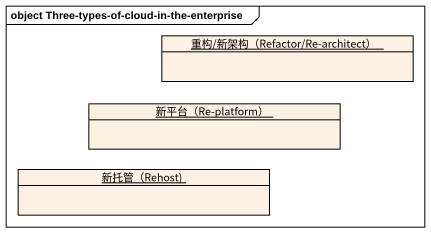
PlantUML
@startuml
mainframe object Three-types-of-cloud-in-the-enterprise
hide circle
hide empty members
object "重构/新架构（Refactor/Re-architect）" as 重构_新架构_Refactor_Re_architect
object "新平台（Re-platform）" as 新平台_Re_platform
object "新托管（Rehost)" as 新托管_Rehost
@enduml
